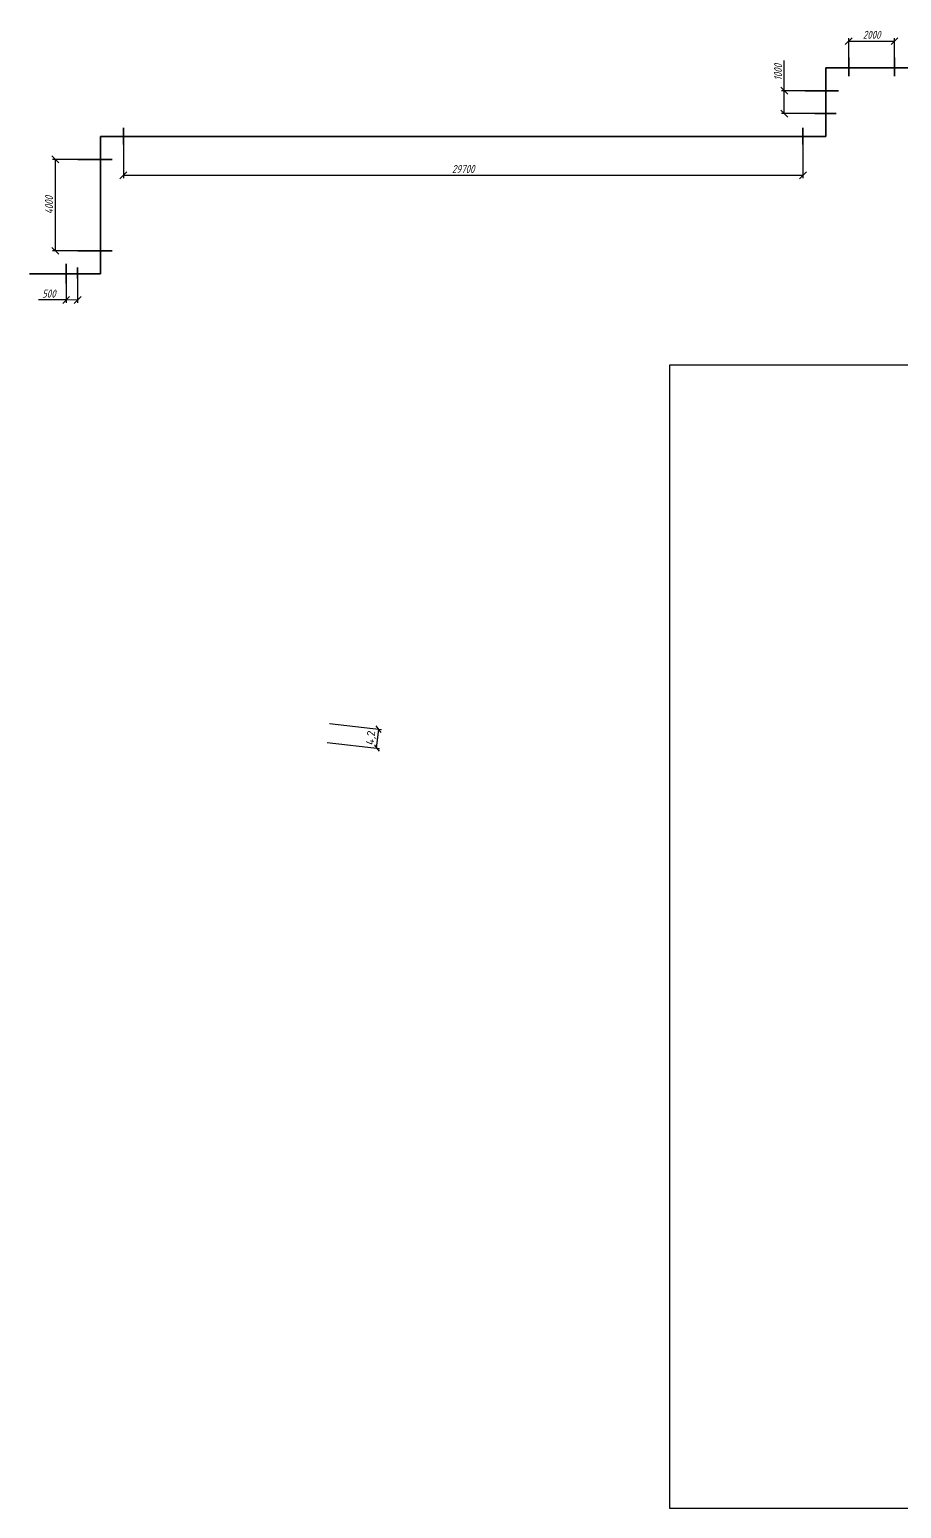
# Model space of a CAD drawing. Header units: millimetres. Extents: x 1642 to 8235, y 1174 to 5441.
# Drawn here: x 3198 to 3579, y 1969 to 2615 of the extents above; entities that cross this region are included whole.
import ezdxf

# ---------------------------------------------------------------- set-up
doc = ezdxf.new("R2010")
doc.units = ezdxf.units.MM
doc.styles.add('-ISOCPEUR-', font='isocpeur.TTF')
doc.styles.add('GOST', font='gost.shx', dxfattribs={"oblique": 15})
doc.dimstyles.new('М 1 к 100', dxfattribs={"dimtxt": 3.5, "dimasz": 3, "dimexe": 1.25, "dimexo": 0, "dimgap": 1, "dimtad": 1, "dimdec": 0, "dimlfac": 100, "dimtxsty": 'GOST', "dimblk": 'OBLIQUE', "dimcen": 5, "dimclrd": 256, "dimclre": 256, "dimclrt": 256, "dimazin": 2, "dimtfac": 1, "dimtdec": 0, "dimtmove": 0, "dimatfit": 3, "dimldrblk": 'NONE', "dimfxl": 0, "dimlwd": -1, "dimlwe": -1, "dimarcsym": 2})
doc.dimstyles.new('М 1 к 500', dxfattribs={"dimtxt": 3.5, "dimasz": 2.5, "dimexe": 1.25, "dimexo": 0, "dimtad": 1, "dimdec": 1, "dimlfac": 0.5, "dimzin": 1, "dimtxsty": 'GOST', "dimblk": 'OBLIQUE', "dimcen": 2.5, "dimclrd": 256, "dimclre": 256, "dimclrt": 256, "dimazin": 2, "dimtfac": 1, "dimtdec": 1, "dimtmove": 0, "dimatfit": 3, "dimldrblk": 'NONE', "dimfxl": 1.25, "dimlwd": -1, "dimlwe": -1, "dimarcsym": 0})
picture_1 = doc.add_image_def('image1.jpg', size_in_pixel=(3947, 3947))

# ---------------------------------------------------------------- blocks, each defined once
blk = doc.blocks.new('_Oblique')
at = {"color": 0, "linetype": 'ByBlock', "lineweight": -2}
blk.add_line((-0.5, -0.5), (0.5, 0.5), dxfattribs=at)
blk = doc.blocks.new('*D292')
at = {"transparency": 16777216}
for p, q in [((3214.46, 2508.56), (3214.41, 2495.81)), ((3219.46, 2508.54), (3219.41, 2495.79)), ((3214.42, 2497.06), (3202.32, 2497.1)), ((3219.42, 2497.04), (3214.42, 2497.06))]:
    blk.add_line(p, q, dxfattribs=at)
at = {"layer": 'Defpoints', "color": 0, "lineweight": 35, "transparency": 16777216}
for p in [(3214.46, 2508.56), (3219.46, 2508.54), (3214.42, 2497.06)]:
    blk.add_point(p, dxfattribs=at)
at = {"transparency": 16777216, "xscale": 3, "yscale": 3, "zscale": 3}
for p, rotation in [((3214.42, 2497.06), 179.8070591155527), ((3219.42, 2497.04), 359.8070591155528)]:
    blk.add_blockref('_Oblique', p, dxfattribs=dict(at, rotation=rotation))
at = {"lineweight": 35, "transparency": 16777216, "insert": (3206.88, 2499.83), "char_height": 3.5, "attachment_point": 5, "rotation": 359.80706, "style": 'GOST'}
blk.add_mtext('500', dxfattribs=at)
blk = doc.blocks.new('_None')
blk = doc.blocks.new('*D293')
at = {"transparency": 16777216}
for p, q in [((3229.46, 2558.54), (3208.47, 2558.54)), ((3209.72, 2518.54), (3209.72, 2558.54)), ((3229.46, 2518.54), (3208.47, 2518.54))]:
    blk.add_line(p, q, dxfattribs=at)
at = {"layer": 'Defpoints', "color": 0, "lineweight": 35, "transparency": 16777216}
for p in [(3209.72, 2558.54), (3229.46, 2558.54), (3229.46, 2518.54)]:
    blk.add_point(p, dxfattribs=at)
at = {"transparency": 16777216, "xscale": 3, "yscale": 3, "zscale": 3}
for p, rotation in [((3209.72, 2558.54), 90), ((3209.72, 2518.54), 270)]:
    blk.add_blockref('_Oblique', p, dxfattribs=dict(at, rotation=rotation))
at = {"lineweight": 35, "transparency": 16777216, "insert": (3206.97, 2538.54), "char_height": 3.5, "attachment_point": 5, "rotation": 90, "style": 'GOST'}
blk.add_mtext('4000', dxfattribs=at)
blk = doc.blocks.new('*D294')
at = {"transparency": 16777216}
for p, q in [((3528.3, 2588.54), (3528.3, 2601.74)), ((3546.46, 2588.54), (3527.05, 2588.54)), ((3528.3, 2578.54), (3528.3, 2588.54)), ((3546.46, 2578.54), (3527.05, 2578.54))]:
    blk.add_line(p, q, dxfattribs=at)
at = {"layer": 'Defpoints', "color": 0, "lineweight": 35, "transparency": 16777216}
for p in [(3528.3, 2588.54), (3546.46, 2588.54), (3546.46, 2578.54)]:
    blk.add_point(p, dxfattribs=at)
at = {"transparency": 16777216, "xscale": 3, "yscale": 3, "zscale": 3}
for p, rotation in [((3528.3, 2588.54), 90), ((3528.3, 2578.54), 270)]:
    blk.add_blockref('_Oblique', p, dxfattribs=dict(at, rotation=rotation))
at = {"lineweight": 35, "transparency": 16777216, "insert": (3525.55, 2596.64), "char_height": 3.5, "attachment_point": 5, "rotation": 90, "style": 'GOST'}
blk.add_mtext('1000', dxfattribs=at)
blk = doc.blocks.new('*D295')
at = {"transparency": 16777216}
for p, q in [((3556.46, 2598.54), (3556.46, 2611.49)), ((3556.46, 2610.24), (3576.46, 2610.24)), ((3576.46, 2598.54), (3576.46, 2611.49))]:
    blk.add_line(p, q, dxfattribs=at)
at = {"layer": 'Defpoints', "color": 0, "lineweight": 35, "transparency": 16777216}
for p in [(3576.46, 2610.24), (3556.46, 2598.54), (3576.46, 2598.54)]:
    blk.add_point(p, dxfattribs=at)
at = {"transparency": 16777216, "xscale": 3, "yscale": 3, "zscale": 3, "rotation": 180}
blk.add_blockref('_Oblique', (3556.46, 2610.24), dxfattribs=at)
at = {"transparency": 16777216, "xscale": 3, "yscale": 3, "zscale": 3}
blk.add_blockref('_Oblique', (3576.46, 2610.24), dxfattribs=at)
at = {"lineweight": 35, "transparency": 16777216, "insert": (3566.46, 2612.99), "char_height": 3.5, "attachment_point": 5, "style": 'GOST'}
blk.add_mtext('2000', dxfattribs=at)
blk = doc.blocks.new('*D297')
at = {"transparency": 16777216}
for p, q in [((3239.46, 2568.69), (3239.46, 2550.33)), ((3536.46, 2568.69), (3536.46, 2550.33)), ((3239.46, 2551.58), (3536.46, 2551.58))]:
    blk.add_line(p, q, dxfattribs=at)
at = {"layer": 'Defpoints', "color": 0, "lineweight": 35, "transparency": 16777216}
for p in [(3239.46, 2568.69), (3536.46, 2568.69), (3536.46, 2551.58)]:
    blk.add_point(p, dxfattribs=at)
at = {"transparency": 16777216, "xscale": 3, "yscale": 3, "zscale": 3, "rotation": 180}
blk.add_blockref('_Oblique', (3239.46, 2551.58), dxfattribs=at)
at = {"transparency": 16777216, "xscale": 3, "yscale": 3, "zscale": 3}
blk.add_blockref('_Oblique', (3536.46, 2551.58), dxfattribs=at)
at = {"lineweight": 35, "transparency": 16777216, "insert": (3387.96, 2554.33), "char_height": 3.5, "attachment_point": 5, "style": 'GOST'}
blk.add_mtext('29700', dxfattribs=at)
blk = doc.blocks.new('*D303')
at = {"transparency": 16777216}
for p, q in [((3329.49, 2311.93), (3352.28, 2309.26)), ((3350.07, 2301.12), (3351.04, 2309.4)), ((3328.52, 2303.64), (3351.31, 2300.97))]:
    blk.add_line(p, q, dxfattribs=at)
at = {"layer": 'Defpoints', "color": 0, "lineweight": 35, "transparency": 16777216}
for p in [(3329.49, 2311.93), (3328.52, 2303.64)]:
    blk.add_point(p, dxfattribs=at)
at = {"transparency": 16777216, "xscale": 2.5, "yscale": 2.5, "zscale": 2.5}
for p, rotation in [((3351.04, 2309.4), 83.31249009423274), ((3350.07, 2301.12), 263.3124900942328)]:
    blk.add_blockref('_Oblique', p, dxfattribs=dict(at, rotation=rotation))
at = {"lineweight": 35, "transparency": 16777216, "insert": (3347.85, 2305.58), "char_height": 3.5, "attachment_point": 5, "rotation": 83.31249, "style": '-ISOCPEUR-', "bg_fill": 3, "box_fill_scale": 1.1, "bg_fill_color": 256, "bg_fill_true_color": 13158600, "bg_fill_transparency": 0}
blk.add_mtext('4,2', dxfattribs=at)
at = {"layer": 'Defpoints', "color": 0, "lineweight": 35, "transparency": 16777216}
blk.add_point((3351.04, 2309.4), dxfattribs=at)

msp = doc.modelspace()

# ---------------------------------------------------------------- linework, layer by layer
at = {"color": 18, "lineweight": 35, "true_color": 0x000000}
for p, q in [((3556.456, 2603.029), (3556.456, 2594.898)), ((3576.456, 2603.029), (3576.456, 2594.898)), ((3546.456, 2568.542), (3546.456, 2598.542)), ((3546.456, 2598.542), (3586.456, 2598.542)), ((3586.456, 2598.542), (3546.456, 2598.542)), ((3551.933, 2588.542), (3537.419, 2588.542)), ((3551.008, 2578.542), (3541.671, 2578.542)), ((3229.456, 2508.542), (3229.456, 2568.542)), ((3229.456, 2568.542), (3546.456, 2568.542)), ((3239.456, 2572.311), (3239.456, 2565.079)), ((3536.456, 2572.311), (3536.456, 2565.079)), ((3234.559, 2558.542), (3219.525, 2558.542)), ((3234.559, 2518.542), (3219.525, 2518.542)), ((3214.456, 2512.894), (3214.456, 2504.224)), ((3219.456, 2511.203), (3219.456, 2506.384)), ((3198.456, 2508.542), (3229.456, 2508.542))]:
    msp.add_line(p, q, dxfattribs=at)

# ---------------------------------------------------------------- dimensions: what is measured, and where the dimension line sits
for p1, p2, distance, picture, middle in [((3556.456, 2598.542), (3576.456, 2598.542), 11.696, '*D295', (3566.456, 2612.988)), ((3546.456, 2578.542), (3546.456, 2588.542), 18.154, '*D294', (3525.552, 2596.639)), ((3239.456, 2568.695), (3536.456, 2568.695), -17.118, '*D297', (3387.956, 2554.327)), ((3229.456, 2518.542), (3229.456, 2558.542), 19.735, '*D293', (3206.972, 2538.542)), ((3219.456, 2508.542), (3214.456, 2508.559), 11.501, '*D292', (3206.877, 2499.833))]:
    dim = msp.add_aligned_dim(p1=p1, p2=p2, distance=distance, dimstyle='М 1 к 100', dxfattribs=at)
    dim.commit()
    dim.dimension.update_dxf_attribs({"geometry": picture, "text_midpoint": middle})
dim = msp.add_aligned_dim(p1=(3328.523, 2303.643), p2=(3329.495, 2311.929), distance=-21.691, dimstyle='М 1 к 500', override={"dimtxsty": '-ISOCPEUR-', "dimtfill": 1}, dxfattribs=at)
dim.commit()
dim.dimension.update_dxf_attribs({"geometry": '*D303', "text_midpoint": (3347.845, 2305.578)})

# ---------------------------------------------------------------- pictures from other files: only their frames are drawn
image = msp.add_image(picture_1, insert=(3478.265, 1968.681), size_in_units=(499.995, 499.995))
image.dxf.flags = 7

doc.saveas('drawing.dxf')
